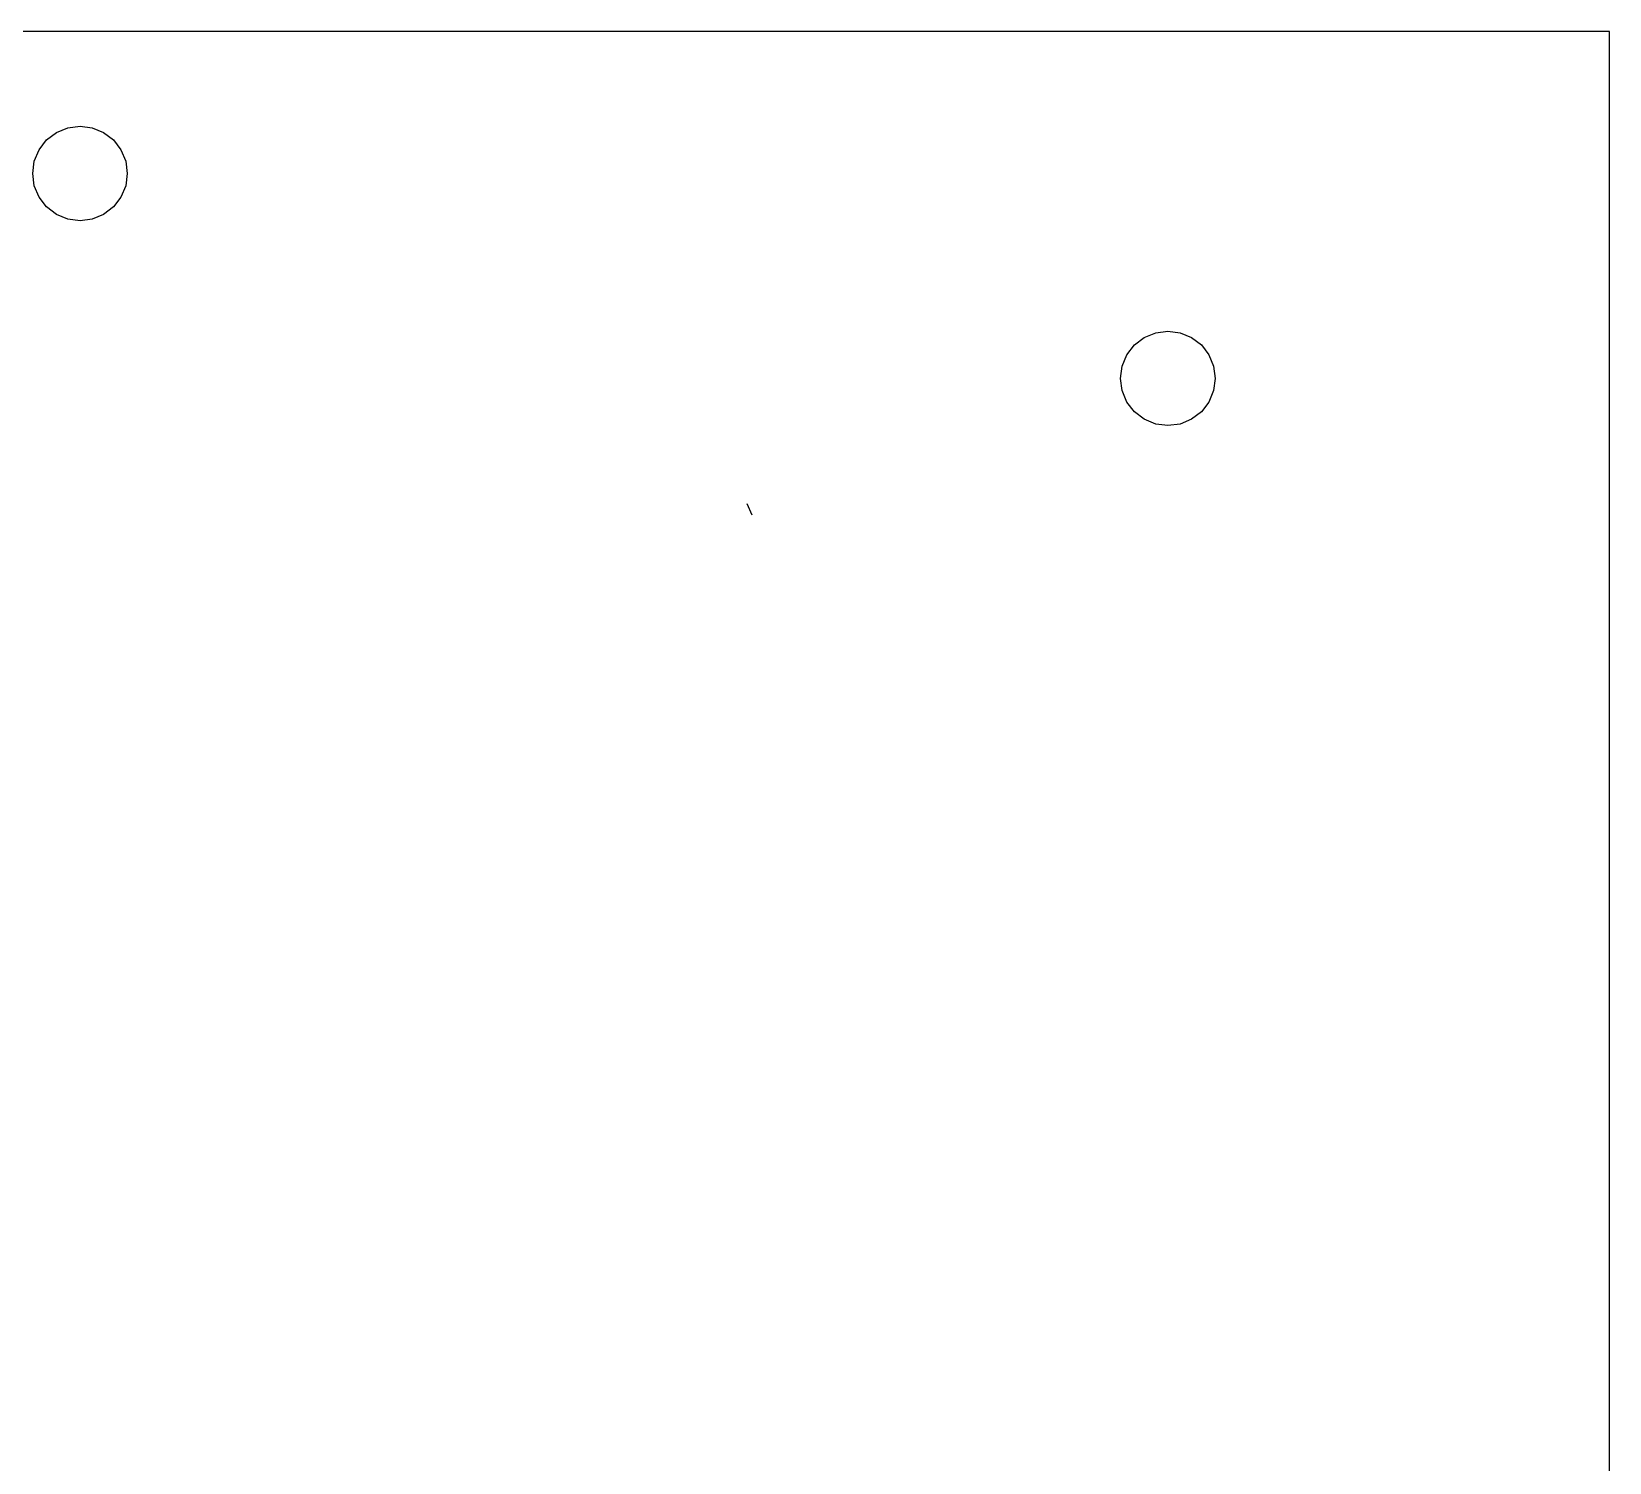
# Model space of a CAD drawing. Extents: x 2.7 to 30.1, y 1.6 to 101.3.
# Drawn here: x 15.95 to 30.07, y 67.29 to 80.1 of the extents above; entities that cross this region are included whole.
import ezdxf

# ---------------------------------------------------------------- set-up
doc = ezdxf.new("R2010")
doc.units = 0
doc.layers.get('0').update_dxf_attribs({"linetype": 'CONTINUOUS'})

msp = doc.modelspace()

# ---------------------------------------------------------------- linework, layer by layer
at = {"color": 5}
for p, q in [((30.070394, 80.098234), (2.694834, 80.098234)), ((30.070394, 79.110456), (30.070394, 80.098234)), ((30.070394, 59.100892), (30.070394, 79.110456)), ((25.907613, 77.360402), (26.009713, 77.402696)), ((26.009713, 77.402696), (26.119284, 77.417117)), ((26.119284, 77.417123), (26.228846, 77.402701)), ((26.228846, 77.402696), (26.33095, 77.360402)), ((25.752663, 77.205451), (25.819937, 77.293129)), ((25.819937, 77.293129), (25.907613, 77.360402)), ((26.33095, 77.360402), (26.418624, 77.293129)), ((26.418624, 77.293129), (26.4859, 77.205451)), ((25.69595, 76.99379), (25.710369, 77.103357)), ((25.71037, 77.103357), (25.752663, 77.205451)), ((26.4859, 77.205451), (26.528189, 77.103357)), ((26.528189, 77.103357), (26.542613, 76.99379)), ((25.71037, 76.884217), (25.695951, 76.99379)), ((26.542613, 76.99379), (26.528188, 76.884217)), ((25.752663, 76.782123), (25.71037, 76.884217)), ((26.528189, 76.884217), (26.4859, 76.782123)), ((25.819937, 76.694445), (25.752663, 76.782123)), ((25.907613, 76.627169), (25.819937, 76.694445)), ((26.418624, 76.694445), (26.33095, 76.627169)), ((26.4859, 76.782123), (26.418624, 76.694445)), ((26.009713, 76.584881), (25.907613, 76.627169)), ((26.119284, 76.570456), (26.009713, 76.584878)), ((26.228846, 76.584881), (26.119284, 76.570459)), ((26.33095, 76.627169), (26.228846, 76.584881)), ((22.396647, 75.768889), (22.354356, 75.870988))]:
    msp.add_line(p, q, dxfattribs=at)
at = {"color": 7}
for p, q in [((16.170946, 79.194848), (16.273046, 79.237136)), ((16.273046, 79.237136), (16.382613, 79.251564)), ((16.382613, 79.251564), (16.49218, 79.237142)), ((16.49218, 79.237136), (16.594279, 79.194848)), ((16.015995, 79.039897), (16.083271, 79.127569)), ((16.083271, 79.127569), (16.170946, 79.194848)), ((16.594279, 79.194848), (16.681955, 79.127569)), ((16.681955, 79.127569), (16.74923, 79.039897)), ((15.973705, 78.937797), (16.015995, 79.039897)), ((16.74923, 79.039897), (16.791521, 78.937797)), ((15.959279, 78.82823), (15.973704, 78.937797)), ((15.973705, 78.718663), (15.959279, 78.82823)), ((16.791521, 78.937797), (16.805946, 78.82823)), ((16.805946, 78.82823), (16.791522, 78.718663)), ((16.015995, 78.616564), (15.973705, 78.718663)), ((16.791521, 78.718663), (16.74923, 78.616564)), ((16.083271, 78.528891), (16.015995, 78.616564)), ((16.170946, 78.461612), (16.083271, 78.528891)), ((16.681955, 78.528891), (16.594279, 78.461612)), ((16.74923, 78.616564), (16.681955, 78.528891)), ((16.273046, 78.419324), (16.170946, 78.461612)), ((16.382613, 78.404897), (16.273046, 78.419319)), ((16.49218, 78.419324), (16.382613, 78.404897)), ((16.594279, 78.461612), (16.49218, 78.419324))]:
    msp.add_line(p, q, dxfattribs=at)

doc.saveas('drawing.dxf')
